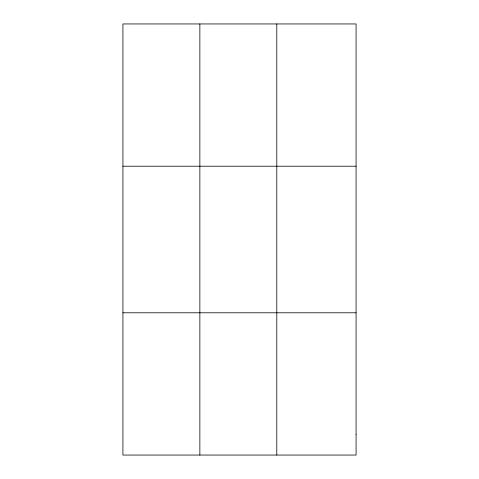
<?xml version="1.0" encoding="UTF-8"?>
<svg xmlns="http://www.w3.org/2000/svg" width="479" height="479" viewBox="0 0 479 479"><rect width="100%" height="100%" fill="white"/><g stroke="black" fill="none" stroke-linecap="round" stroke-linejoin="round"><path stroke-width="0.72" d="M199.863 23.95L199.863 455.05M276.802 23.95L276.802 455.05M122.923 166.213L356.077 166.213M122.923 312.787L356.077 312.787M356.077 434.728L356.077 455.05L122.923 455.05L122.923 23.95L356.077 23.95L356.077 434.728"/></g></svg>
